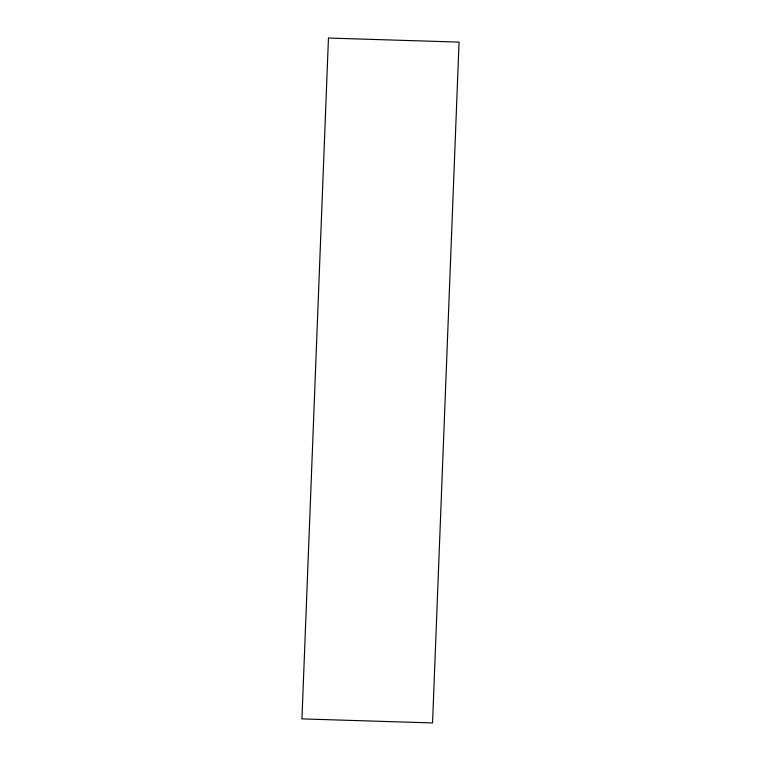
<?xml version="1.0" encoding="UTF-8"?>
<svg xmlns="http://www.w3.org/2000/svg" width="761" height="761" viewBox="0 0 761 761"><rect width="100%" height="100%" fill="white"/><g stroke="black" fill="none" stroke-linecap="round" stroke-linejoin="round"><path stroke-width="1.14" d="M328.457 38.05L301.946 718.888L432.543 722.95L459.054 42.112L328.457 38.05"/></g></svg>
